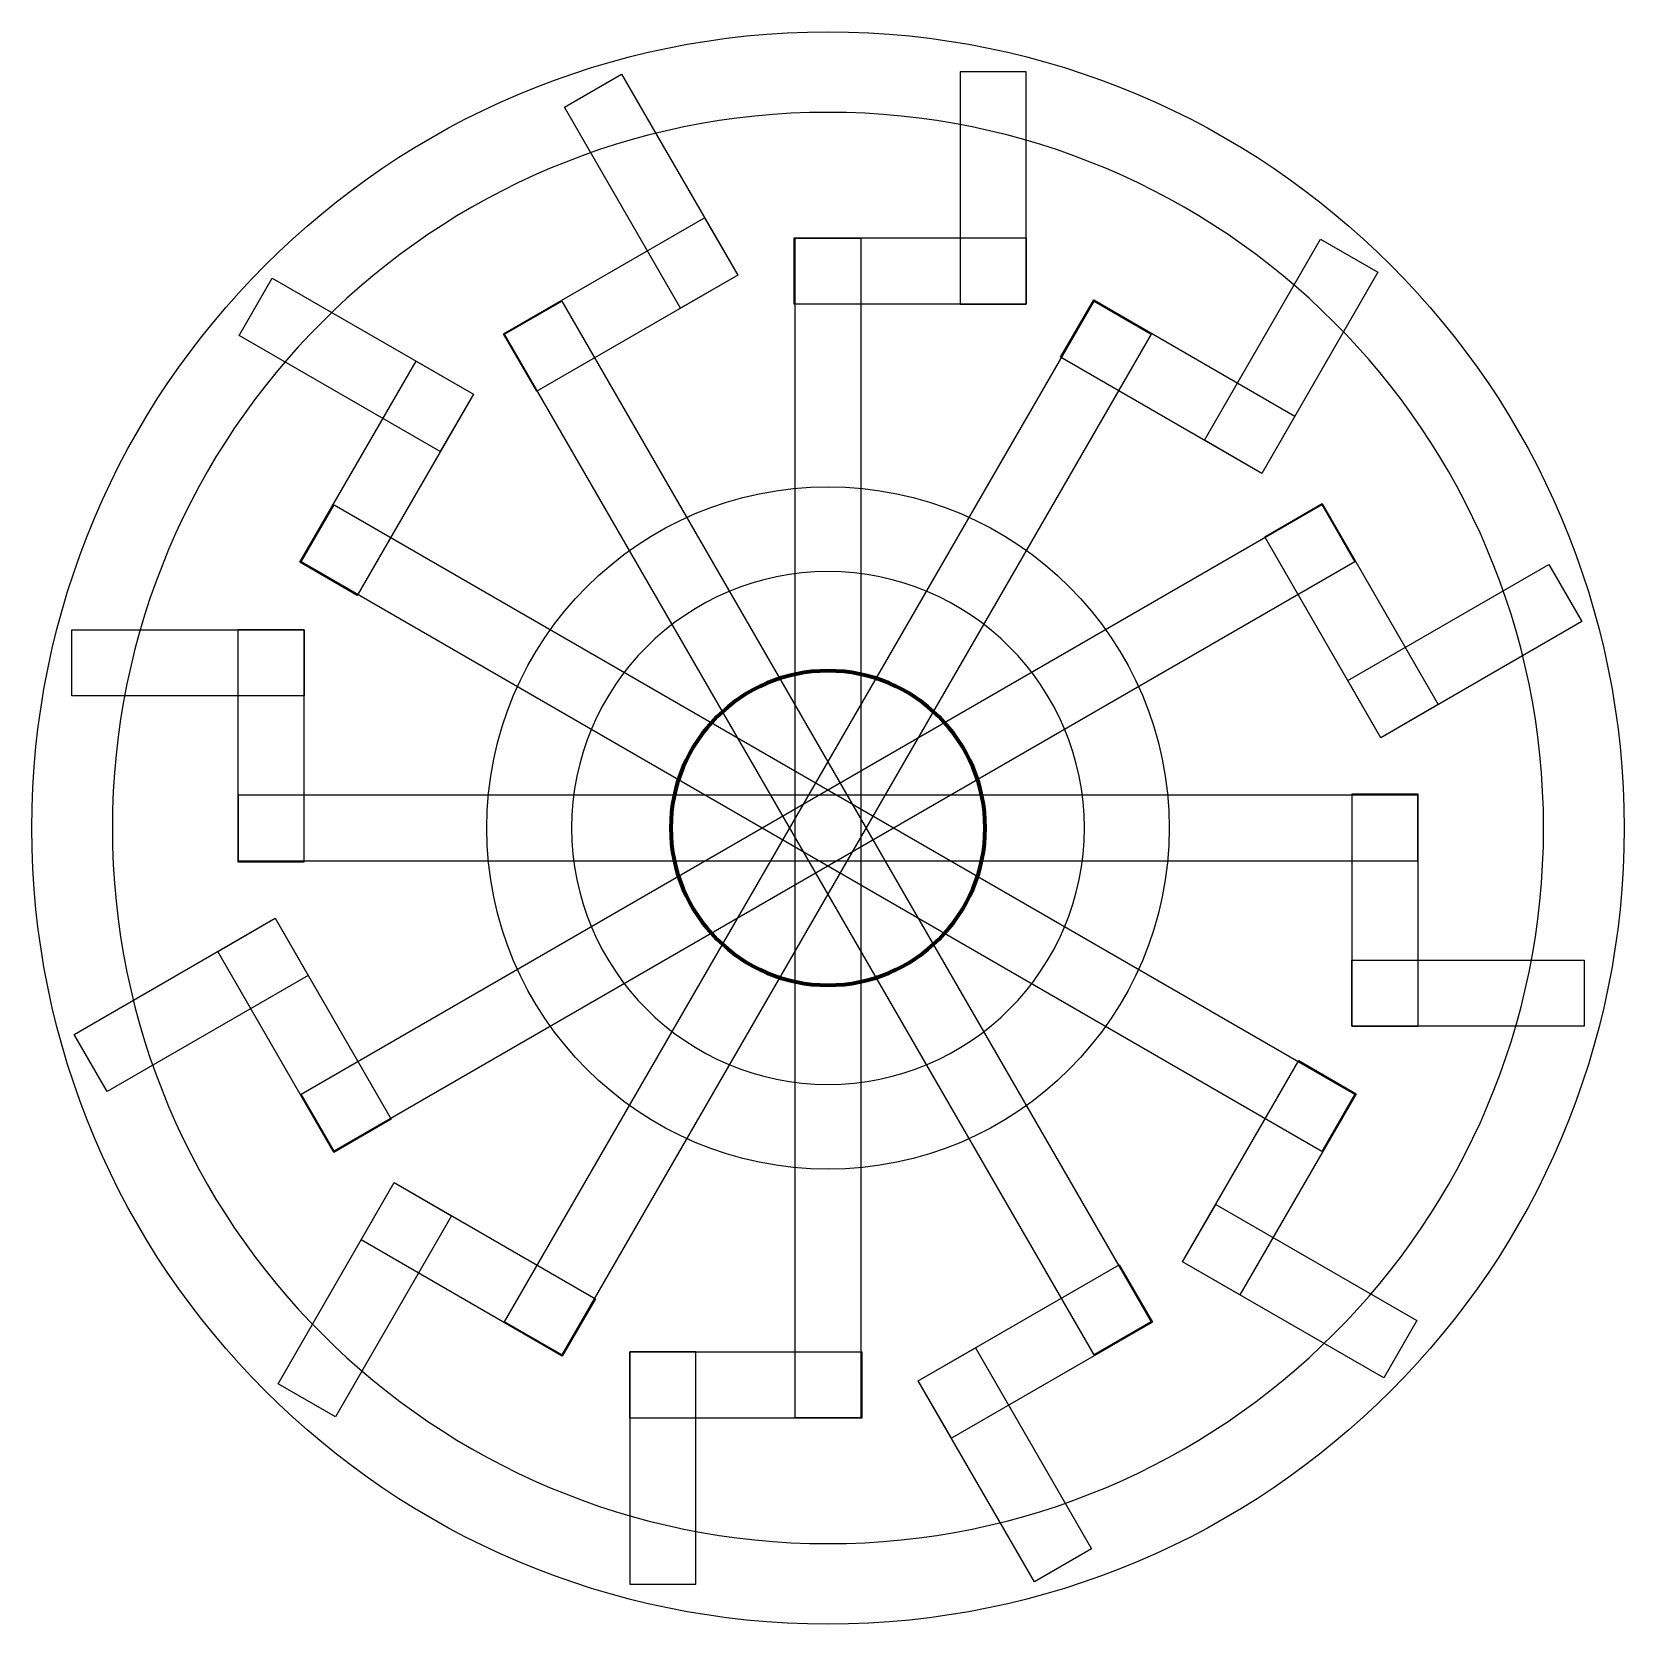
# Model space of a CAD drawing. Header units: centimetres. Extents: x -9.2 to 9.2, y -9.2 to 9.2.
import ezdxf

# ---------------------------------------------------------------- set-up
doc = ezdxf.new("R2010")
doc.units = ezdxf.units.CM
doc.header["$MEASUREMENT"] = 0
doc.layers.add('Layer 1', color=7, linetype='Continuous')

msp = doc.modelspace()

# ---------------------------------------------------------------- linework, layer by layer
at = {"layer": 'Layer 1'}
for points in [[(1.53369, 6.08211), (2.30179, 6.08211), (2.30179, 8.77709), (1.53369, 8.77709), (1.53369, 6.08211)], [(-0.3841, -6.84102), (0.384, -6.84102), (0.384, 6.84094), (-0.3841, 6.84094), (-0.3841, -6.84102)], [(-6.8502, -0.39318), (-6.0821, -0.39318), (-6.0821, 2.3018), (-6.8502, 2.3018), (-6.8502, -0.39318)], [(6.08211, -2.30179), (6.85021, -2.30179), (6.85021, 0.39319), (6.08211, 0.39319), (6.08211, -2.30179)], [(-2.3018, -8.77708), (-1.5337, -8.77708), (-1.5337, -6.0821), (-2.3018, -6.0821), (-2.3018, -8.77708)]]:
    msp.add_lwpolyline(points, close=True, dxfattribs=at)
for points in [[(0, 9.2414), (-5.10117, 9.2414), (-9.2414, 5.10117), (-9.2414, 0), (-9.2414, 0), (-9.2414, -5.10117), (-5.10117, -9.2414), (0, -9.2414), (0, -9.2414), (5.10117, -9.2414), (9.2414, -5.10117), (9.2414, 0), (9.2414, 0), (9.2414, 5.10117), (5.10117, 9.2414), (0, 9.2414)], [(-2.39513, 8.75207), (-2.39513, 8.75207), (-3.06033, 8.36802), (-3.06033, 8.36802), (-3.06033, 8.36802), (-3.06033, 8.36802), (-1.71284, 6.0341), (-1.71284, 6.0341), (-1.71284, 6.0341), (-1.71284, 6.0341), (-1.04764, 6.41815), (-1.04764, 6.41815), (-1.04764, 6.41815), (-1.04764, 6.41815), (-2.39513, 8.75207), (-2.39513, 8.75207)], [(0, 8.30709), (4.58535, 8.30709), (8.30626, 4.58535), (8.30626, 0), (8.30626, 0), (8.30626, -4.58535), (4.58535, -8.30709), (0, -8.30709), (0, -8.30709), (-4.58535, -8.30709), (-8.30709, -4.58535), (-8.30709, 0), (-8.30709, 0), (-8.30709, 4.58535), (-4.58535, 8.30709), (0, 8.30709)], [(-3.76561, 5.73586), (-3.76561, 5.73586), (-3.38156, 5.07066), (-3.38156, 5.07066), (-3.38156, 5.07066), (-3.38156, 5.07066), (-1.04764, 6.41815), (-1.04764, 6.41815), (-1.04764, 6.41815), (-1.04764, 6.41815), (-1.43169, 7.08335), (-1.43169, 7.08335), (-1.43169, 7.08335), (-1.43169, 7.08335), (-3.76561, 5.73586), (-3.76561, 5.73586)], [(-0.39319, 6.85021), (-0.39319, 6.85021), (-0.39319, 6.08211), (-0.39319, 6.08211), (-0.39319, 6.08211), (-0.39319, 6.08211), (2.30179, 6.08211), (2.30179, 6.08211), (2.30179, 6.08211), (2.30179, 6.08211), (2.30179, 6.85021), (2.30179, 6.85021), (2.30179, 6.85021), (2.30179, 6.85021), (-0.39319, 6.85021), (-0.39319, 6.85021)], [(6.38195, 6.45028), (6.38195, 6.45028), (5.71676, 6.83433), (5.71676, 6.83433), (5.71676, 6.83433), (5.71676, 6.83433), (4.36927, 4.50041), (4.36927, 4.50041), (4.36927, 4.50041), (4.36927, 4.50041), (5.03446, 4.11636), (5.03446, 4.11636), (5.03446, 4.11636), (5.03446, 4.11636), (6.38195, 6.45028), (6.38195, 6.45028)], [(-6.45028, 6.38195), (-6.45028, 6.38195), (-6.83433, 5.71676), (-6.83433, 5.71676), (-6.83433, 5.71676), (-6.83433, 5.71676), (-4.50041, 4.36927), (-4.50041, 4.36927), (-4.50041, 4.36927), (-4.50041, 4.36927), (-4.11636, 5.03446), (-4.11636, 5.03446), (-4.11636, 5.03446), (-4.11636, 5.03446), (-6.45028, 6.38195), (-6.45028, 6.38195)], [(-3.75315, -5.73245), (-3.75315, -5.73245), (-3.08796, -6.1165), (-3.08796, -6.1165), (-3.08796, -6.1165), (-3.08796, -6.1165), (3.75302, 5.73242), (3.75302, 5.73242), (3.75302, 5.73242), (3.75302, 5.73242), (3.08783, 6.11647), (3.08783, 6.11647), (3.08783, 6.11647), (3.08783, 6.11647), (-3.75315, -5.73245), (-3.75315, -5.73245)], [(3.08787, -6.11655), (3.08787, -6.11655), (3.75307, -5.7325), (3.75307, -5.7325), (3.75307, -5.7325), (3.75307, -5.7325), (-3.08791, 6.11642), (-3.08791, 6.11642), (-3.08791, 6.11642), (-3.08791, 6.11642), (-3.75311, 5.73237), (-3.75311, 5.73237), (-3.75311, 5.73237), (-3.75311, 5.73237), (3.08787, -6.11655), (3.08787, -6.11655)], [(3.08459, 6.12905), (3.08459, 6.12905), (2.70054, 5.46385), (2.70054, 5.46385), (2.70054, 5.46385), (2.70054, 5.46385), (5.03446, 4.11636), (5.03446, 4.11636), (5.03446, 4.11636), (5.03446, 4.11636), (5.41851, 4.78156), (5.41851, 4.78156), (5.41851, 4.78156), (5.41851, 4.78156), (3.08459, 6.12905), (3.08459, 6.12905)], [(-6.12904, 3.08459), (-6.12904, 3.08459), (-5.46385, 2.70054), (-5.46385, 2.70054), (-5.46385, 2.70054), (-5.46385, 2.70054), (-4.11636, 5.03446), (-4.11636, 5.03446), (-4.11636, 5.03446), (-4.11636, 5.03446), (-4.78155, 5.41851), (-4.78155, 5.41851), (-4.78155, 5.41851), (-4.78155, 5.41851), (-6.12904, 3.08459), (-6.12904, 3.08459)], [(0.00041, 3.96089), (-2.1858, 3.96089), (-3.9609, 2.18663), (-3.9609, 0.00041), (-3.9609, 0.00041), (-3.9609, -2.1858), (-2.1858, -3.9609), (0.00041, -3.9609), (0.00041, -3.9609), (2.18663, -3.9609), (3.96089, -2.1858), (3.9609, 0.00041), (3.9609, 0.00041), (3.9609, 2.18663), (2.18663, 3.9609), (0.00041, 3.96089)], [(-6.11655, -3.08787), (-6.11655, -3.08787), (-5.7325, -3.75307), (-5.7325, -3.75307), (-5.7325, -3.75307), (-5.7325, -3.75307), (6.11642, 3.08791), (6.11642, 3.08791), (6.11642, 3.08791), (6.11642, 3.08791), (5.73237, 3.75311), (5.73237, 3.75311), (5.73237, 3.75311), (5.73237, 3.75311), (-6.11655, -3.08787), (-6.11655, -3.08787)], [(5.73245, -3.75315), (5.73245, -3.75315), (6.1165, -3.08795), (6.1165, -3.08795), (6.1165, -3.08795), (6.1165, -3.08795), (-5.73242, 3.75303), (-5.73242, 3.75303), (-5.73242, 3.75303), (-5.73242, 3.75303), (-6.11647, 3.08783), (-6.11647, 3.08783), (-6.11647, 3.08783), (-6.11647, 3.08783), (5.73245, -3.75315), (5.73245, -3.75315)], [(5.73586, 3.76561), (5.73586, 3.76561), (5.07066, 3.38156), (5.07066, 3.38156), (5.07066, 3.38156), (5.07066, 3.38156), (6.41815, 1.04764), (6.41815, 1.04764), (6.41815, 1.04764), (6.41815, 1.04764), (7.08335, 1.43169), (7.08335, 1.43169), (7.08335, 1.43169), (7.08335, 1.43169), (5.73586, 3.76561), (5.73586, 3.76561)], [(0.00041, 2.97615), (1.64308, 2.97615), (2.97615, 1.64308), (2.97615, 0.00041), (2.97615, 0.00041), (2.97615, -1.64226), (1.64308, -2.97615), (0.00041, -2.97615), (0.00041, -2.97615), (-1.64226, -2.97615), (-2.97615, -1.64226), (-2.97615, 0.00041), (-2.97615, 0.00041), (-2.97615, 1.64308), (-1.64226, 2.97615), (0.00041, 2.97615)], [(8.75207, 2.39513), (8.75207, 2.39513), (8.36802, 3.06033), (8.36802, 3.06033), (8.36802, 3.06033), (8.36802, 3.06033), (6.0341, 1.71284), (6.0341, 1.71284), (6.0341, 1.71284), (6.0341, 1.71284), (6.41815, 1.04764), (6.41815, 1.04764), (6.41815, 1.04764), (6.41815, 1.04764), (8.75207, 2.39513), (8.75207, 2.39513)], [(-6.0821, 1.5337), (-6.0821, 1.5337), (-6.0821, 2.3018), (-6.0821, 2.3018), (-6.0821, 2.3018), (-6.0821, 2.3018), (-8.77708, 2.3018), (-8.77708, 2.3018), (-8.77708, 2.3018), (-8.77708, 2.3018), (-8.77708, 1.5337), (-8.77708, 1.5337), (-8.77708, 1.5337), (-8.77708, 1.5337), (-6.0821, 1.5337), (-6.0821, 1.5337)], [(-6.84102, 0.3841), (-6.84102, 0.3841), (-6.84102, -0.384), (-6.84102, -0.384), (-6.84102, -0.384), (-6.84102, -0.384), (6.84094, -0.384), (6.84094, -0.384), (6.84094, -0.384), (6.84094, -0.384), (6.84094, 0.3841), (6.84094, 0.3841), (6.84094, 0.3841), (6.84094, 0.3841), (-6.84102, 0.3841), (-6.84102, 0.3841)], [(-6.0341, -1.71283), (-6.0341, -1.71283), (-6.41815, -1.04764), (-6.41815, -1.04764), (-6.41815, -1.04764), (-6.41815, -1.04764), (-8.75207, -2.39513), (-8.75207, -2.39513), (-8.75207, -2.39513), (-8.75207, -2.39513), (-8.36802, -3.06032), (-8.36802, -3.06032), (-8.36802, -3.06032), (-8.36802, -3.06032), (-6.0341, -1.71283), (-6.0341, -1.71283)], [(-6.41815, -1.04764), (-6.41815, -1.04764), (-7.08335, -1.43169), (-7.08335, -1.43169), (-7.08335, -1.43169), (-7.08335, -1.43169), (-5.73586, -3.76561), (-5.73586, -3.76561), (-5.73586, -3.76561), (-5.73586, -3.76561), (-5.07066, -3.38156), (-5.07066, -3.38156), (-5.07066, -3.38156), (-5.07066, -3.38156), (-6.41815, -1.04764), (-6.41815, -1.04764)], [(8.77709, -2.30179), (8.77709, -2.30179), (8.77709, -1.53369), (8.77709, -1.53369), (8.77709, -1.53369), (8.77709, -1.53369), (6.08211, -1.53369), (6.08211, -1.53369), (6.08211, -1.53369), (6.08211, -1.53369), (6.08211, -2.30179), (6.08211, -2.30179), (6.08211, -2.30179), (6.08211, -2.30179), (8.77709, -2.30179), (8.77709, -2.30179)], [(4.11636, -5.03446), (4.11636, -5.03446), (4.78155, -5.41851), (4.78155, -5.41851), (4.78155, -5.41851), (4.78155, -5.41851), (6.12904, -3.08459), (6.12904, -3.08459), (6.12904, -3.08459), (6.12904, -3.08459), (5.46385, -2.70054), (5.46385, -2.70054), (5.46385, -2.70054), (5.46385, -2.70054), (4.11636, -5.03446), (4.11636, -5.03446)], [(-4.36927, -4.5004), (-4.36927, -4.5004), (-5.03447, -4.11635), (-5.03447, -4.11635), (-5.03447, -4.11635), (-5.03447, -4.11635), (-6.38196, -6.45027), (-6.38196, -6.45027), (-6.38196, -6.45027), (-6.38196, -6.45027), (-5.71676, -6.83432), (-5.71676, -6.83432), (-5.71676, -6.83432), (-5.71676, -6.83432), (-4.36927, -4.5004), (-4.36927, -4.5004)], [(-5.03447, -4.11635), (-5.03447, -4.11635), (-5.41852, -4.78155), (-5.41852, -4.78155), (-5.41852, -4.78155), (-5.41852, -4.78155), (-3.0846, -6.12904), (-3.0846, -6.12904), (-3.0846, -6.12904), (-3.0846, -6.12904), (-2.70055, -5.46384), (-2.70055, -5.46384), (-2.70055, -5.46384), (-2.70055, -5.46384), (-5.03447, -4.11635), (-5.03447, -4.11635)], [(4.50041, -4.36927), (4.50041, -4.36927), (4.11636, -5.03446), (4.11636, -5.03446), (4.11636, -5.03446), (4.11636, -5.03446), (6.45028, -6.38195), (6.45028, -6.38195), (6.45028, -6.38195), (6.45028, -6.38195), (6.83433, -5.71676), (6.83433, -5.71676), (6.83433, -5.71676), (6.83433, -5.71676), (4.50041, -4.36927), (4.50041, -4.36927)], [(1.04764, -6.41815), (1.04764, -6.41815), (1.43169, -7.08335), (1.43169, -7.08335), (1.43169, -7.08335), (1.43169, -7.08335), (3.76561, -5.73586), (3.76561, -5.73586), (3.76561, -5.73586), (3.76561, -5.73586), (3.38156, -5.07066), (3.38156, -5.07066), (3.38156, -5.07066), (3.38156, -5.07066), (1.04764, -6.41815), (1.04764, -6.41815)], [(-2.3018, -6.0821), (-2.3018, -6.0821), (-2.3018, -6.8502), (-2.3018, -6.8502), (-2.3018, -6.8502), (-2.3018, -6.8502), (0.39318, -6.8502), (0.39318, -6.8502), (0.39318, -6.8502), (0.39318, -6.8502), (0.39318, -6.0821), (0.39318, -6.0821), (0.39318, -6.0821), (0.39318, -6.0821), (-2.3018, -6.0821), (-2.3018, -6.0821)], [(1.71283, -6.0341), (1.71283, -6.0341), (1.04764, -6.41815), (1.04764, -6.41815), (1.04764, -6.41815), (1.04764, -6.41815), (2.39513, -8.75207), (2.39513, -8.75207), (2.39513, -8.75207), (2.39513, -8.75207), (3.06032, -8.36802), (3.06032, -8.36802), (3.06032, -8.36802), (3.06032, -8.36802), (1.71283, -6.0341), (1.71283, -6.0341)]]:
    msp.add_open_spline(points, degree=3, knots=[0, 0, 0, 0, 0.2, 0.2, 0.2, 0.2, 0.4, 0.4, 0.4, 0.4, 0.6, 0.6, 0.6, 0.6, 1, 1, 1, 1], dxfattribs=at)
at = {"layer": 'Layer 1', "lineweight": 90}
msp.add_open_spline([(1.82425, 0), (1.82425, -1.00732), (1.00734, -1.82423), (0, -1.82423), (0, -1.82423), (-1.00732, -1.82423), (-1.82423, -1.00732), (-1.82423, 0.00001), (-1.82423, 0.00001), (-1.82423, 1.00735), (-1.00732, 1.82426), (0, 1.82426), (0, 1.82426), (1.00734, 1.82426), (1.82425, 1.00735), (1.82425, 0.00001), (1.82425, 0.00001), (1.82425, 0.00001), (1.82425, 0), (1.82425, 0)], degree=3, knots=[0, 0, 0, 0, 0.16666667, 0.16666667, 0.16666667, 0.16666667, 0.33333333, 0.33333333, 0.33333333, 0.33333333, 0.5, 0.5, 0.5, 0.5, 0.66666667, 0.66666667, 0.66666667, 0.66666667, 1, 1, 1, 1], dxfattribs=at)

doc.saveas('drawing.dxf')
